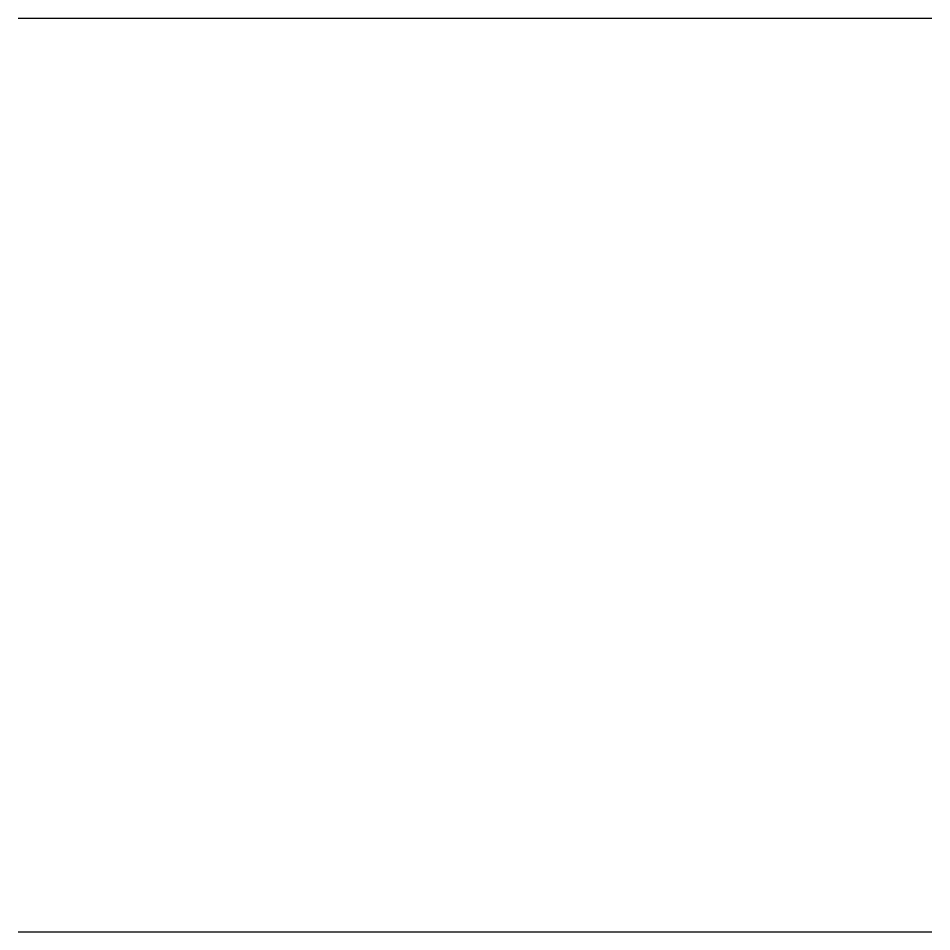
# Model space of a CAD drawing. Header units: metres. Extents: x 0 to 3, y 0 to 3.
import ezdxf

# ---------------------------------------------------------------- set-up
doc = ezdxf.new("R2010")
doc.units = ezdxf.units.M
doc.layers.add('WALLS', color=7, linetype='Continuous')

# ---------------------------------------------------------------- blocks, each defined once
blk = doc.blocks.new('WALL_SEGMENT')
at = {"layer": 'WALLS'}
blk.add_lwpolyline([(0, 0), (3, 0)], dxfattribs=at)

msp = doc.modelspace()

# ---------------------------------------------------------------- block references
for p in [(0, 3), (0, 0)]:
    msp.add_blockref('WALL_SEGMENT', p)

doc.saveas('drawing.dxf')
